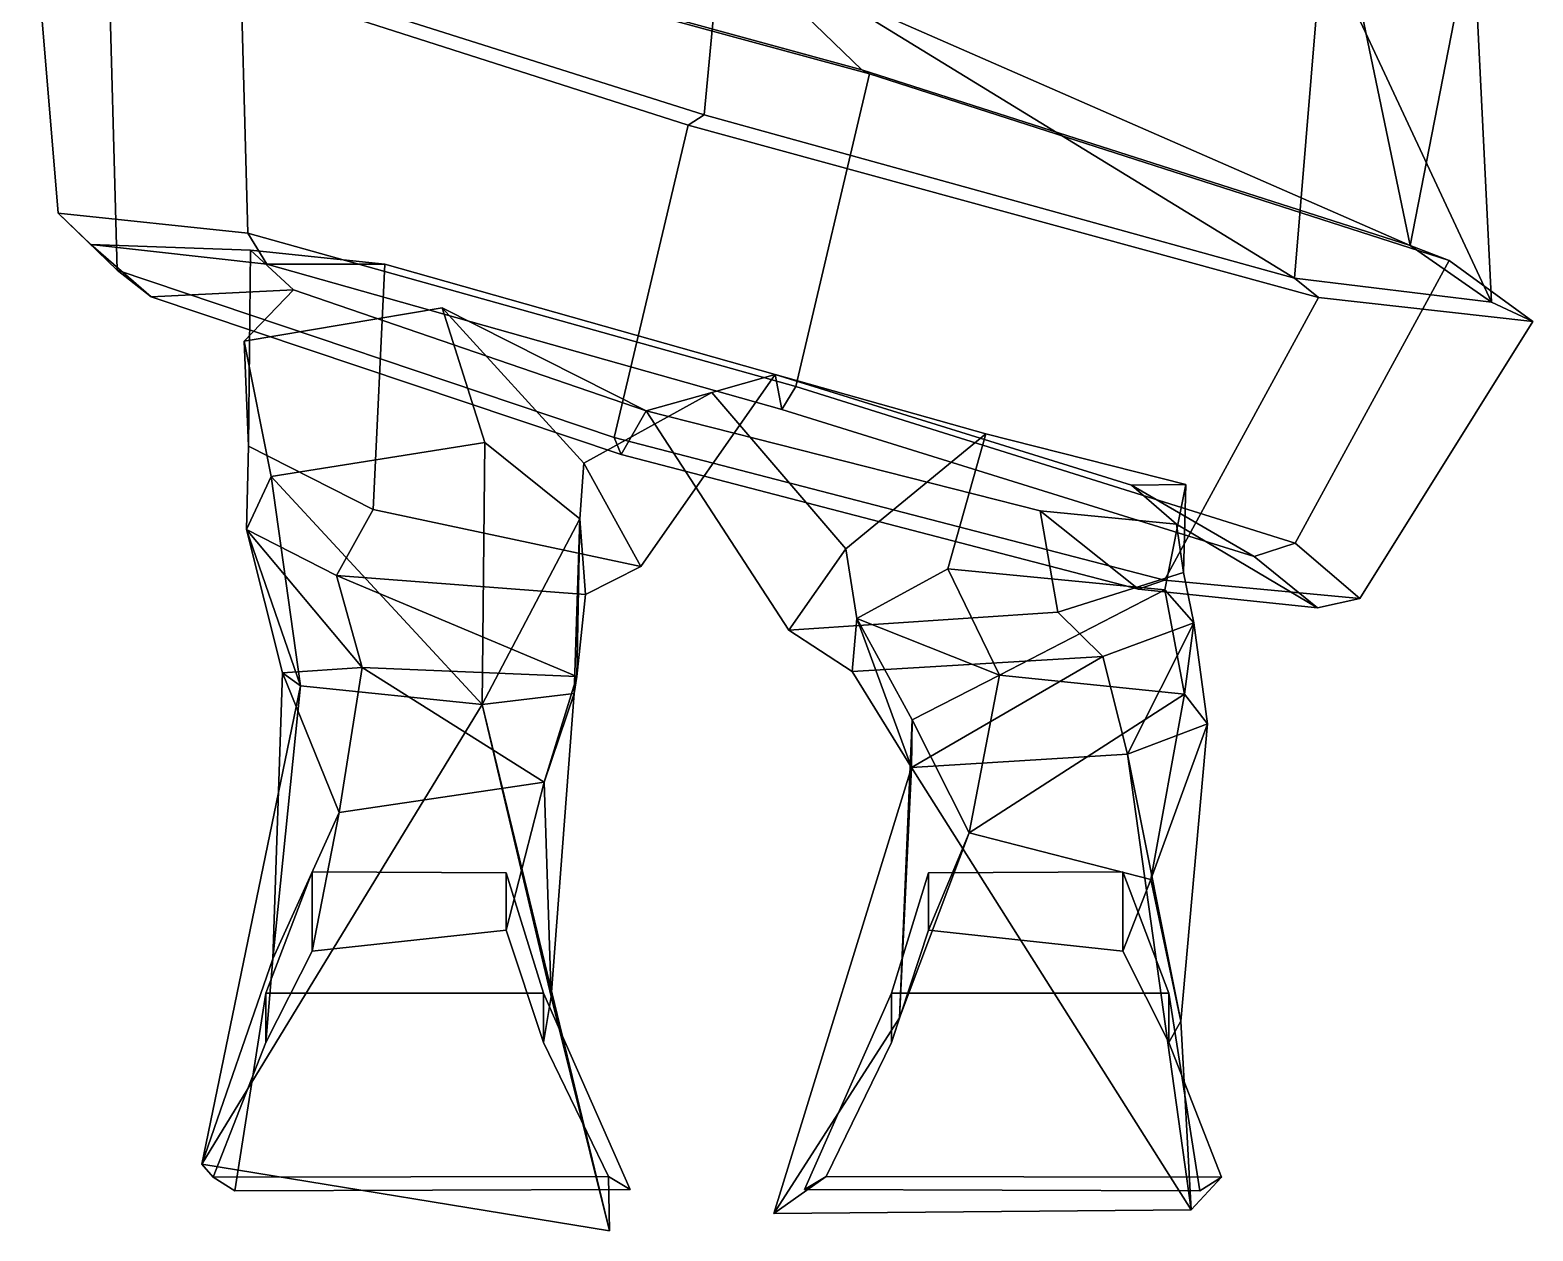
# Model space of a CAD drawing. Extents: x -126 to 137, y -160 to 359.
# Drawn here: x -118.7 to 136.7, y -159.9 to 44.2 of the extents above; entities that cross this region are included whole.
import ezdxf

# ---------------------------------------------------------------- set-up
doc = ezdxf.new("R2010")
doc.units = 0

msp = doc.modelspace()

# ---------------------------------------------------------------- linework, layer by layer
for points in [[(-83.22467, 65.95813, 93.843185), (-118.709602, 70.321869, 14.904689), (-113.924866, 13.097626, 10.440637), (-81.681526, 9.693619, 89.883598)], [(-113.924866, 13.097626, 10.440637), (-118.709602, 70.321869, 14.904689), (-105.435677, 59.703339, -79.13311), (-103.89254, 3.438843, -83.092705)], [(115.822586, 7.622101, 54.445034), (103.373413, 67.536774, 80.37764), (1.889391, 57.506622, 112.196892)], [(115.822586, 7.622101, 54.445034), (126.486595, 62.21138, -5.703274), (103.373413, 67.536774, 80.37764)], [(11.430101, -16.322861, 109.734444), (23.96665, 36.769287, 111.569328), (-83.22467, 65.95813, 93.843185), (-81.681526, 9.693619, 89.883598)], [(23.96665, 36.769287, 111.569328), (22.668238, 37.47226, 99.391953), (-78.176521, 65.059235, 84.63546), (-83.22467, 65.95813, 93.843185)], [(-78.176521, 65.059235, 84.63546), (22.668238, 37.47226, 99.391953), (1.889391, 57.506622, 112.196892)], [(-97.832275, 59.524033, -68.44091), (-1.149596, 61.700989, -106.061798), (-4.13995, 29.818237, -113.496323)], [(96.166824, 2.086899, -98.63134), (-4.13995, 29.818237, -113.496323), (-1.149596, 61.700989, -106.061798)], [(96.166824, 2.086899, -98.63134), (-1.149596, 61.700989, -106.061798), (100.921967, 59.526871, -73.66198)], [(129.649918, -1.995636, -23.664467), (100.921967, 59.526871, -73.66198), (126.486595, 62.21138, -5.703274)], [(115.822586, 7.622101, 54.445034), (129.649918, -1.995636, -23.664467), (126.486595, 62.21138, -5.703274)], [(-103.89254, 3.438843, -83.092705), (-105.435677, 59.703339, -79.13311), (-6.892387, 28.077408, -128.870239), (-19.443199, -25.016998, -130.702621)], [(-105.435677, 59.703339, -79.13311), (-97.832275, 59.524033, -68.44091), (-4.13995, 29.818237, -113.496323), (-6.892387, 28.077408, -128.870239)], [(129.649918, -1.995636, -23.664467), (96.166824, 2.086899, -98.63134), (100.921967, 59.526871, -73.66198)], [(115.822586, 7.622101, 54.445034), (1.889391, 57.506622, 112.196892), (22.668238, 37.47226, 99.391953)], [(11.430101, -16.322861, 109.734444), (96.299217, -43.000977, 62.18597), (122.475723, 5.056595, 61.831791), (23.96665, 36.769287, 111.569328)], [(23.96665, 36.769287, 111.569328), (122.475723, 5.056595, 61.831791), (115.822586, 7.622101, 54.445034), (22.668238, 37.47226, 99.391953)], [(100.264717, -1.198181, -111.144508), (-6.892387, 28.077408, -128.870239), (-4.13995, 29.818237, -113.496323), (96.166824, 2.086899, -98.63134)], [(74.088211, -49.255753, -110.790329), (-19.443199, -25.016998, -130.702621), (-6.892387, 28.077408, -128.870239), (100.264717, -1.198181, -111.144508)], [(-81.681526, 9.693619, 89.883598), (-113.924866, 13.097626, 10.440637), (-108.378273, 7.772675, 9.33202), (-78.477242, 4.443802, 80.636452)], [(-113.924866, 13.097626, 10.440637), (-103.89254, 3.438843, -83.092705), (-98.133003, -1.0914, -72.439926), (-108.378273, 7.772675, 9.33202)], [(-78.477242, 4.443802, 80.636452), (-108.378273, 7.772675, 9.33202), (-81.25737, 6.825241, 5.583437), (-58.434361, 4.455978, 62.368946)], [(-108.378273, 7.772675, 9.33202), (-98.133003, -1.0914, -72.439926), (-73.965988, 0.082153, -58.589233), (-81.25737, 6.825241, 5.583437)], [(11.430101, -16.322861, 109.734444), (-81.681526, 9.693619, 89.883598), (-78.477242, 4.443802, 80.636452), (9.041457, -20.237015, 97.397499)], [(-81.25737, 6.825241, 5.583437), (-73.965988, 0.082153, -58.589233), (-82.33667, -8.641754, -34.823589), (-81.559158, -26.464691, 2.525875)], [(-58.434361, 4.455978, 62.368946), (-81.25737, 6.825241, 5.583437), (-81.559158, -26.464691, 2.525875), (-60.377728, -37.232063, 34.135628)], [(136.695251, -5.295624, -24.841789), (129.649918, -1.995636, -23.664467), (115.822586, 7.622101, 54.445034), (122.475723, 5.056595, 61.831791)], [(-103.89254, 3.438843, -83.092705), (-19.443199, -25.016998, -130.702621), (-18.280046, -27.930939, -115.378662), (-98.133003, -1.0914, -72.439926)], [(9.041457, -20.237015, 97.397499), (-78.477242, 4.443802, 80.636452), (-58.434361, 4.455978, 62.368946), (7.928391, -14.316818, 76.680069)], [(7.928391, -14.316818, 76.680069), (-58.434361, 4.455978, 62.368946), (-60.377728, -37.232063, 34.135628), (-14.90984, -46.961075, 40.003262)], [(122.475723, 5.056595, 61.831791), (96.299217, -43.000977, 62.18597), (107.277145, -52.393463, -23.983145), (136.695251, -5.295624, -24.841789)], [(-98.133003, -1.0914, -72.439926), (-18.280046, -27.930939, -115.378662), (-14.008561, -20.494415, -94.161934), (-73.965988, 0.082153, -58.589233)], [(-73.965988, 0.082153, -58.589233), (-14.008561, -20.494415, -94.161934), (-48.692829, -2.975983, -66.087845), (-82.33667, -8.641754, -34.823589)], [(100.264717, -1.198181, -111.144508), (96.166824, 2.086899, -98.63134), (129.649918, -1.995636, -23.664467), (136.695251, -5.295624, -24.841789)], [(107.277145, -52.393463, -23.983145), (74.088211, -49.255753, -110.790329), (100.264717, -1.198181, -111.144508), (136.695251, -5.295624, -24.841789)], [(-77.741562, -31.645691, -23.090374), (-82.33667, -8.641754, -34.823589), (-48.692829, -2.975983, -66.087845), (-41.398193, -25.856476, -45.430122)], [(-25.288263, -38.826141, -26.354591), (-41.398193, -25.856476, -45.430122), (-48.692829, -2.975983, -66.087845), (-24.575264, -29.391418, -15.76722)], [(-14.008561, -20.494415, -94.161934), (-2.82463, -17.34494, -7.062995), (-24.575264, -29.391418, -15.76722), (-48.692829, -2.975983, -66.087845)], [(-81.944817, -40.644463, -4.970713), (-81.559158, -26.464691, 2.525875), (-82.33667, -8.641754, -34.823589), (-77.741562, -31.645691, -23.090374)], [(-2.82463, -17.34494, -7.062995), (7.928391, -14.316818, 76.680069), (-14.90984, -46.961075, 40.003262), (-24.575264, -29.391418, -15.76722)], [(19.897861, -43.932419, -4.806761), (43.715988, -24.386932, 50.854141), (7.928391, -14.316818, 76.680069), (-2.82463, -17.34494, -7.062995)], [(7.928391, -14.316818, 76.680069), (43.715988, -24.386932, 50.854141), (77.717209, -33.021469, 17.652403), (68.47879, -33.119095, 42.618534)], [(9.041457, -20.237015, 97.397499), (7.928391, -14.316818, 76.680069), (68.47879, -33.119095, 42.618534), (89.328468, -45.238289, 54.522282)], [(19.897861, -43.932419, -4.806761), (-2.82463, -17.34494, -7.062995), (-14.008561, -20.494415, -94.161934), (10.246224, -57.741867, -68.651001)], [(11.430101, -16.322861, 109.734444), (9.041457, -20.237015, 97.397499), (89.328468, -45.238289, 54.522282), (96.299217, -43.000977, 62.18597)], [(69.672714, -50.773491, -98.554092), (52.947163, -37.492905, -78.339645), (-14.008561, -20.494415, -94.161934), (-18.280046, -27.930939, -115.378662)], [(52.947163, -37.492905, -78.339645), (55.961868, -54.702164, -60.025936), (10.246224, -57.741867, -68.651001), (-14.008561, -20.494415, -94.161934)], [(74.088211, -49.255753, -110.790329), (69.672714, -50.773491, -98.554092), (-18.280046, -27.930939, -115.378662), (-19.443199, -25.016998, -130.702621)], [(37.234669, -47.348969, 19.362919), (43.715988, -24.386932, 50.854141), (19.897861, -43.932419, -4.806761), (21.794947, -55.787628, -2.876225)], [(37.234669, -47.348969, 19.362919), (74.153282, -50.919525, -3.311608), (77.717209, -33.021469, 17.652403), (43.715988, -24.386932, 50.854141)], [(-66.653397, -48.460342, 4.751719), (-60.377728, -37.232063, 34.135628), (-81.559158, -26.464691, 2.525875), (-81.944817, -40.644463, -4.970713)], [(-41.899506, -70.423218, -41.144733), (-77.741562, -31.645691, -23.090374), (-41.398193, -25.856476, -45.430122)], [(-41.899506, -70.423218, -41.144733), (-41.398193, -25.856476, -45.430122), (-25.288263, -38.826141, -26.354591)], [(-24.339487, -51.725159, -2.596135), (-25.288263, -38.826141, -26.354591), (-24.575264, -29.391418, -15.76722), (-14.90984, -46.961075, 40.003262)], [(-72.730942, -67.212173, -21.703644), (-81.944817, -40.644463, -4.970713), (-77.741562, -31.645691, -23.090374)], [(-72.730942, -67.212173, -21.703644), (-77.741562, -31.645691, -23.090374), (-41.899506, -70.423218, -41.144733)], [(68.47879, -33.119095, 42.618534), (77.717209, -33.021469, 17.652403), (77.317619, -47.962357, -22.509249), (76.110161, -39.766426, -18.906328)], [(89.328468, -45.238289, 54.522282), (68.47879, -33.119095, 42.618534), (76.110161, -39.766426, -18.906328), (100.10498, -53.952774, -23.11245)], [(74.153282, -50.919525, -3.311608), (79.078171, -56.534576, -22.749149), (77.317619, -47.962357, -22.509249), (77.717209, -33.021469, 17.652403)], [(-24.339487, -51.725159, -2.596135), (-14.90984, -46.961075, 40.003262), (-60.377728, -37.232063, 34.135628), (-66.653397, -48.460342, 4.751719)], [(76.110161, -39.766426, -18.906328), (77.317619, -47.962357, -22.509249), (55.961868, -54.702164, -60.025936), (52.947163, -37.492905, -78.339645)], [(100.10498, -53.952774, -23.11245), (76.110161, -39.766426, -18.906328), (52.947163, -37.492905, -78.339645), (69.672714, -50.773491, -98.554092)], [(-62.248493, -64.105545, 3.474684), (-66.653397, -48.460342, 4.751719), (-81.944817, -40.644463, -4.970713)], [(-62.248493, -64.105545, 3.474684), (-81.944817, -40.644463, -4.970713), (-75.8144, -65.009048, -5.509733)], [(-75.8144, -65.009048, -5.509733), (-81.944817, -40.644463, -4.970713), (-72.730942, -67.212173, -21.703644)], [(-26.264986, -68.505318, -24.152893), (-41.899506, -70.423218, -41.144733), (-25.288263, -38.826141, -26.354591)], [(-25.772654, -65.643791, -2.408846), (-26.264986, -68.505318, -24.152893), (-25.288263, -38.826141, -26.354591)], [(-25.772654, -65.643791, -2.408846), (-25.288263, -38.826141, -26.354591), (-24.339487, -51.725159, -2.596135)], [(96.299217, -43.000977, 62.18597), (89.328468, -45.238289, 54.522282), (100.10498, -53.952774, -23.11245), (107.277145, -52.393463, -23.983145)], [(21.794947, -55.787628, -2.876225), (19.897861, -43.932419, -4.806761), (10.246224, -57.741867, -68.651001), (20.977325, -64.789307, -31.377413)], [(-25.772654, -65.643791, -2.408846), (-24.339487, -51.725159, -2.596135), (-66.653397, -48.460342, 4.751719)], [(-25.772654, -65.643791, -2.408846), (-66.653397, -48.460342, 4.751719), (-62.248493, -64.105545, 3.474684)], [(46.015491, -65.42202, 34.536392), (37.234669, -47.348969, 19.362919), (21.794947, -55.787628, -2.876225)], [(46.015491, -65.42202, 34.536392), (74.153282, -50.919525, -3.311608), (37.234669, -47.348969, 19.362919)], [(79.078171, -56.534576, -22.749149), (63.58601, -62.255753, -36.292824), (55.961868, -54.702164, -60.025936), (77.317619, -47.962357, -22.509249)], [(46.015491, -65.42202, 34.536392), (77.493912, -68.645721, 14.571404), (74.153282, -50.919525, -3.311608)], [(107.277145, -52.393463, -23.983145), (100.10498, -53.952774, -23.11245), (69.672714, -50.773491, -98.554092), (74.088211, -49.255753, -110.790329)], [(77.493912, -68.645721, 14.571404), (79.078171, -56.534576, -22.749149), (74.153282, -50.919525, -3.311608)], [(63.58601, -62.255753, -36.292824), (20.977325, -64.789307, -31.377413), (10.246224, -57.741867, -68.651001), (55.961868, -54.702164, -60.025936)], [(31.093367, -81.0784, -12.014661), (21.794947, -55.787628, -2.876225), (20.977325, -64.789307, -31.377413)], [(46.015491, -65.42202, 34.536392), (21.794947, -55.787628, -2.876225), (31.214891, -72.978676, 14.350945)], [(31.214891, -72.978676, 14.350945), (21.794947, -55.787628, -2.876225), (31.093367, -81.0784, -12.014661)], [(67.794525, -78.822372, -15.686783), (63.58601, -62.255753, -36.292824), (79.078171, -56.534576, -22.749149)], [(81.406471, -73.691048, -3.049917), (67.794525, -78.822372, -15.686783), (79.078171, -56.534576, -22.749149)], [(77.493912, -68.645721, 14.571404), (81.406471, -73.691048, -3.049917), (79.078171, -56.534576, -22.749149)], [(31.093367, -81.0784, -12.014661), (20.977325, -64.789307, -31.377413), (63.58601, -62.255753, -36.292824)], [(67.794525, -78.822372, -15.686783), (31.093367, -81.0784, -12.014661), (63.58601, -62.255753, -36.292824)], [(-77.426048, -113.616791, 0.425187), (-66.160515, -88.7714, 4.025091), (-75.8144, -65.009048, -5.509733)], [(-77.426048, -113.616791, 0.425187), (-75.8144, -65.009048, -5.509733), (-72.730942, -67.212173, -21.703644)], [(-66.160515, -88.7714, 4.025091), (-62.248493, -64.105545, 3.474684), (-75.8144, -65.009048, -5.509733)], [(-66.160515, -88.7714, 4.025091), (-31.348925, -83.623474, 0.306742), (-62.248493, -64.105545, 3.474684)], [(-31.348925, -83.623474, 0.306742), (-25.772654, -65.643791, -2.408846), (-62.248493, -64.105545, 3.474684)], [(-31.348925, -83.623474, 0.306742), (-26.264986, -68.505318, -24.152893), (-25.772654, -65.643791, -2.408846)], [(40.878525, -92.214043, 21.681486), (46.015491, -65.42202, 34.536392), (31.214891, -72.978676, 14.350945)], [(40.878525, -92.214043, 21.681486), (77.493912, -68.645721, 14.571404), (46.015491, -65.42202, 34.536392)], [(-89.532768, -148.547714, -9.068965), (-77.426048, -113.616791, 0.425187), (-72.730942, -67.212173, -21.703644)], [(-89.532768, -148.547714, -9.068965), (-72.730942, -67.212173, -21.703644), (-41.899506, -70.423218, -41.144733)], [(-30.149137, -120.033424, -13.439628), (-41.899506, -70.423218, -41.144733), (-26.264986, -68.505318, -24.152893)], [(-30.149137, -120.033424, -13.439628), (-26.264986, -68.505318, -24.152893), (-31.348925, -83.623474, 0.306742)], [(71.774063, -100.157753, 4.064244), (77.493912, -68.645721, 14.571404), (40.878525, -92.214043, 21.681486)], [(71.774063, -100.157753, 4.064244), (81.406471, -73.691048, -3.049917), (77.493912, -68.645721, 14.571404)], [(-20.242949, -159.870804, -30.611988), (-89.532768, -148.547714, -9.068965), (-41.899506, -70.423218, -41.144733)], [(-20.242949, -159.870804, -30.611988), (-41.899506, -70.423218, -41.144733), (-30.149137, -120.033424, -13.439628)], [(29.031467, -123.652771, 0.756815), (40.878525, -92.214043, 21.681486), (31.214891, -72.978676, 14.350945)], [(29.031467, -123.652771, 0.756815), (31.214891, -72.978676, 14.350945), (31.093367, -81.0784, -12.014661)], [(76.857903, -124.228493, -12.240439), (67.794525, -78.822372, -15.686783), (81.406471, -73.691048, -3.049917)], [(76.857903, -124.228493, -12.240439), (81.406471, -73.691048, -3.049917), (71.774063, -100.157753, 4.064244)], [(78.611977, -156.286423, -36.641193), (31.093367, -81.0784, -12.014661), (67.794525, -78.822372, -15.686783)], [(78.611977, -156.286423, -36.641193), (67.794525, -78.822372, -15.686783), (76.857903, -124.228493, -12.240439)], [(7.696558, -156.918457, -19.125174), (29.031467, -123.652771, 0.756815), (31.093367, -81.0784, -12.014661)], [(7.696558, -156.918457, -19.125174), (31.093367, -81.0784, -12.014661), (78.611977, -156.286423, -36.641193)], [(-31.348925, -83.623474, 0.306742), (-66.160515, -88.7714, 4.025091), (-70.777412, -112.334427, 35.947453), (-37.787899, -108.736435, 35.947453)], [(-30.149137, -120.033424, -13.439628), (-31.348925, -83.623474, 0.306742), (-37.787899, -108.736435, 35.947453), (-31.473774, -127.827744, 43.725594)], [(-77.426048, -113.616791, 0.425187), (-78.613716, -127.827744, 43.725594), (-70.777412, -112.334427, 35.947453), (-66.160515, -88.7714, 4.025091)], [(29.031467, -123.652771, 0.756815), (27.673773, -127.827744, 43.725594), (33.987896, -108.736435, 35.947453), (40.878525, -92.214043, 21.681486)], [(40.878525, -92.214043, 21.681486), (33.987896, -108.736435, 35.947453), (66.977409, -112.334427, 35.947453), (71.774063, -100.157753, 4.064244)], [(-31.473774, -119.444244, 102.617195), (-37.787899, -98.998032, 87.801697), (-70.777412, -98.812729, 87.801697), (-78.613716, -119.444244, 102.617195)], [(-78.613716, -119.444244, 102.617195), (-70.777412, -98.812729, 87.801697), (-70.777412, -112.334427, 35.947453), (-78.613716, -127.827744, 43.725594)], [(-37.787899, -98.998032, 87.801697), (-37.787899, -108.736435, 35.947453), (-70.777412, -112.334427, 35.947453), (-70.777412, -98.812729, 87.801697)], [(-31.473774, -119.444244, 102.617195), (-31.473774, -127.827744, 43.725594), (-37.787899, -108.736435, 35.947453), (-37.787899, -98.998032, 87.801697)], [(27.673773, -119.444244, 102.617195), (74.813721, -119.444244, 102.617195), (66.977409, -98.812729, 87.801697), (33.987896, -98.998032, 87.801697)], [(27.673773, -119.444244, 102.617195), (33.987896, -98.998032, 87.801697), (33.987896, -108.736435, 35.947453), (27.673773, -127.827744, 43.725594)], [(33.987896, -98.998032, 87.801697), (66.977409, -98.812729, 87.801697), (66.977409, -112.334427, 35.947453), (33.987896, -108.736435, 35.947453)], [(74.813721, -119.444244, 102.617195), (74.813721, -127.827744, 43.725594), (66.977409, -112.334427, 35.947453), (66.977409, -98.812729, 87.801697)], [(76.857903, -124.228493, -12.240439), (71.774063, -100.157753, 4.064244), (66.977409, -112.334427, 35.947453), (74.813721, -127.827744, 43.725594)], [(-89.532768, -148.547714, -9.068965), (-87.594154, -150.723206, 36.317848), (-78.613716, -127.827744, 43.725594), (-77.426048, -113.616791, 0.425187)], [(-83.890282, -153.02951, 102.617195), (-78.613716, -119.444244, 102.617195), (-78.613716, -127.827744, 43.725594), (-87.594154, -150.723206, 36.317848)], [(-16.70689, -152.844193, 102.617195), (-31.473774, -119.444244, 102.617195), (-78.613716, -119.444244, 102.617195), (-83.890282, -153.02951, 102.617195)], [(-16.70689, -152.844193, 102.617195), (-20.410763, -150.61731, 32.613968), (-31.473774, -127.827744, 43.725594), (-31.473774, -119.444244, 102.617195)], [(-20.242949, -159.870804, -30.611988), (-30.149137, -120.033424, -13.439628), (-31.473774, -127.827744, 43.725594), (-20.410763, -150.61731, 32.613968)], [(12.906889, -152.844193, 102.617195), (80.090286, -153.02951, 102.617195), (74.813721, -119.444244, 102.617195), (27.673773, -119.444244, 102.617195)], [(12.906889, -152.844193, 102.617195), (27.673773, -119.444244, 102.617195), (27.673773, -127.827744, 43.725594), (16.610764, -150.61731, 32.613968)], [(80.090286, -153.02951, 102.617195), (83.794151, -150.723206, 36.317848), (74.813721, -127.827744, 43.725594), (74.813721, -119.444244, 102.617195)], [(7.696558, -156.918457, -19.125174), (16.610764, -150.61731, 32.613968), (27.673773, -127.827744, 43.725594), (29.031467, -123.652771, 0.756815)], [(78.611977, -156.286423, -36.641193), (76.857903, -124.228493, -12.240439), (74.813721, -127.827744, 43.725594), (83.794151, -150.723206, 36.317848)], [(-89.532768, -148.547714, -9.068965), (-20.242949, -159.870804, -30.611988), (-20.410763, -150.61731, 32.613968), (-87.594154, -150.723206, 36.317848)], [(-83.890282, -153.02951, 102.617195), (-87.594154, -150.723206, 36.317848), (-20.410763, -150.61731, 32.613968), (-16.70689, -152.844193, 102.617195)], [(78.611977, -156.286423, -36.641193), (83.794151, -150.723206, 36.317848), (16.610764, -150.61731, 32.613968), (7.696558, -156.918457, -19.125174)], [(80.090286, -153.02951, 102.617195), (12.906889, -152.844193, 102.617195), (16.610764, -150.61731, 32.613968), (83.794151, -150.723206, 36.317848)]]:
    msp.add_3dface(points)

doc.saveas('drawing.dxf')
